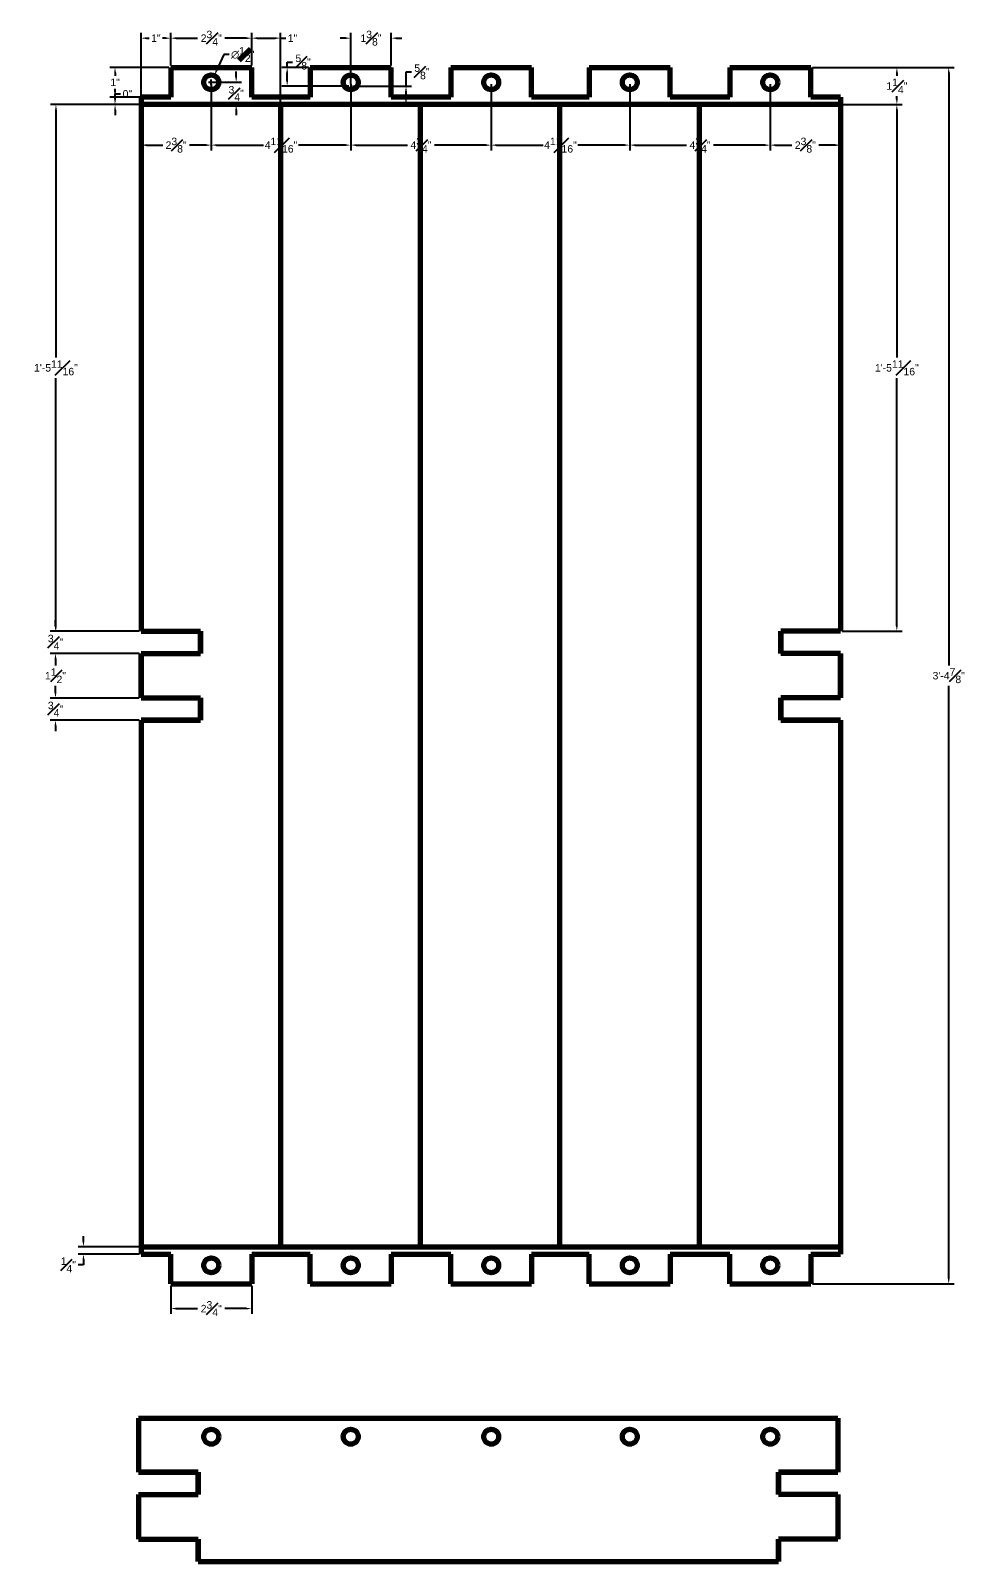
# Model space of a CAD drawing. Header units: inches. Extents: x 13 to 702, y 9 to 351.
# Drawn here: x 517.9 to 549.5, y 224.5 to 275.9 of the extents above; entities that cross this region are included whole.
import ezdxf

# ---------------------------------------------------------------- set-up
doc = ezdxf.new("R2010")
doc.units = ezdxf.units.IN
doc.header["$MEASUREMENT"] = 0
doc.layers.get('0').update_dxf_attribs({"lineweight": 70, "true_color": 0xc2ced6})
doc.layers.add('Dim', color=5, linetype='Continuous')
doc.styles.get("Standard").update_dxf_attribs({"font": 'Arial.ttf'})
doc.dimstyles.new('AnnotativeNickStandard', dxfattribs={"dimscale": 6, "dimtxt": 0.25, "dimasz": 0.18, "dimexe": 0.18, "dimexo": 0.0625, "dimgap": 0.09, "dimtad": 0, "dimtih": 1, "dimtoh": 1, "dimdec": 4, "dimrnd": 0.03125, "dimzin": 0, "dimdsep": 46, "dimlunit": 4, "dimtxsty": 'Standard', "dimcen": 0.09, "dimaunit": 1, "dimadec": 0, "dimazin": 0, "dimtfac": 1, "dimtdec": 4, "dimtofl": 0, "dimtmove": 0, "dimatfit": 3, "dimfxl": 1, "dimfrac": 1, "dimtolj": 1, "dimtzin": 0, "dimarcsym": 0})

# ---------------------------------------------------------------- blocks, each defined once
blk = doc.blocks.new('*D128')
at = {"layer": 'Defpoints', "color": 0, "transparency": 16777216}
for p in [(522.659, 275.687), (522.659, 274.704), (521.659, 273.454)]:
    blk.add_point(p, dxfattribs=at)
at = {"layer": 'Dim', "color": 0, "lineweight": -2, "transparency": 16777216}
for p, q in [((521.659, 273.516), (521.659, 275.867)), ((522.659, 274.766), (522.659, 275.867)), ((521.839, 275.687), (521.936, 275.687)), ((522.479, 275.687), (522.382, 275.687))]:
    blk.add_line(p, q, dxfattribs=at)
at = {"layer": 'Dim', "color": 0, "transparency": 16777216}
for points in [[(521.839, 275.717), (521.839, 275.657), (521.659, 275.687)], [(522.479, 275.717), (522.479, 275.657), (522.659, 275.687)]]:
    blk.add_solid(points, dxfattribs=at)
at = {"layer": 'Dim', "color": 0, "transparency": 16777216, "insert": (522.159, 275.687), "char_height": 0.25, "attachment_point": 5}
blk.add_mtext('\\A1;1"', dxfattribs=at)
blk = doc.blocks.new('*D129')
at = {"layer": 'Defpoints', "color": 0, "transparency": 16777216}
for p in [(522.659, 274.704), (520.787, 273.704), (522.659, 273.704)]:
    blk.add_point(p, dxfattribs=at)
at = {"layer": 'Dim', "color": 0, "lineweight": -2, "transparency": 16777216}
for p, q in [((522.596, 274.704), (520.607, 274.704)), ((520.787, 274.524), (520.787, 274.419)), ((522.596, 273.704), (520.607, 273.704)), ((520.787, 273.884), (520.787, 273.989))]:
    blk.add_line(p, q, dxfattribs=at)
at = {"layer": 'Dim', "color": 0, "transparency": 16777216}
for points in [[(520.757, 274.524), (520.817, 274.524), (520.787, 274.704)], [(520.757, 273.884), (520.817, 273.884), (520.787, 273.704)]]:
    blk.add_solid(points, dxfattribs=at)
at = {"layer": 'Dim', "color": 0, "transparency": 16777216, "insert": (520.787, 274.204), "char_height": 0.25, "attachment_point": 5}
blk.add_mtext('\\A1;1"', dxfattribs=at)
blk = doc.blocks.new('*D130')
at = {"layer": 'Defpoints', "color": 0, "transparency": 16777216}
for p in [(525.377, 275.687), (522.659, 274.704), (525.377, 274.704)]:
    blk.add_point(p, dxfattribs=at)
at = {"layer": 'Dim', "color": 0, "lineweight": -2, "transparency": 16777216}
for p, q in [((522.659, 274.766), (522.659, 275.867)), ((525.377, 274.766), (525.377, 275.867)), ((522.839, 275.687), (523.562, 275.687)), ((525.197, 275.687), (524.474, 275.687))]:
    blk.add_line(p, q, dxfattribs=at)
at = {"layer": 'Dim', "color": 0, "transparency": 16777216}
for points in [[(522.839, 275.717), (522.839, 275.657), (522.659, 275.687)], [(525.197, 275.717), (525.197, 275.657), (525.377, 275.687)]]:
    blk.add_solid(points, dxfattribs=at)
at = {"layer": 'Dim', "color": 0, "transparency": 16777216, "insert": (524.018, 275.687), "char_height": 0.25, "attachment_point": 5}
blk.add_mtext('\\A1;2{\\H1.000000x;\\S3#4;}"', dxfattribs=at)
blk = doc.blocks.new('*D131')
at = {"layer": 'Defpoints', "color": 0, "transparency": 16777216}
for p in [(526.346, 275.687), (525.377, 274.704), (526.346, 273.454)]:
    blk.add_point(p, dxfattribs=at)
at = {"layer": 'Dim', "color": 0, "lineweight": -2, "transparency": 16777216}
for p, q in [((525.377, 274.766), (525.377, 275.867)), ((526.346, 273.516), (526.346, 275.867)), ((525.557, 275.687), (526.166, 275.687)), ((526.346, 275.687), (526.526, 275.687))]:
    blk.add_line(p, q, dxfattribs=at)
at = {"layer": 'Dim', "color": 0, "transparency": 16777216}
for points in [[(525.557, 275.717), (525.557, 275.657), (525.377, 275.687)], [(526.166, 275.717), (526.166, 275.657), (526.346, 275.687)]]:
    blk.add_solid(points, dxfattribs=at)
at = {"layer": 'Dim', "color": 0, "transparency": 16777216, "insert": (526.749, 275.687), "char_height": 0.25, "attachment_point": 5}
blk.add_mtext('\\A1;1"', dxfattribs=at)
blk = doc.blocks.new('*D132')
at = {"layer": 'Defpoints', "color": 0, "transparency": 16777216}
for p in [(530.065, 275.687), (530.065, 274.704), (528.705, 274.079)]:
    blk.add_point(p, dxfattribs=at)
at = {"layer": 'Dim', "color": 0, "lineweight": -2, "transparency": 16777216}
for p, q in [((528.705, 274.141), (528.705, 275.867)), ((530.065, 274.766), (530.065, 275.867)), ((528.525, 275.687), (528.345, 275.687)), ((530.245, 275.687), (530.425, 275.687))]:
    blk.add_line(p, q, dxfattribs=at)
at = {"layer": 'Dim', "color": 0, "transparency": 16777216}
for points in [[(528.525, 275.717), (528.525, 275.657), (528.705, 275.687)], [(530.245, 275.717), (530.245, 275.657), (530.065, 275.687)]]:
    blk.add_solid(points, dxfattribs=at)
at = {"layer": 'Dim', "color": 0, "transparency": 16777216, "insert": (529.385, 275.687), "char_height": 0.25, "attachment_point": 5}
blk.add_mtext('\\A1;1{\\H1.000000x;\\S3#8;}"', dxfattribs=at)
blk = doc.blocks.new('*D133')
at = {"layer": 'Defpoints', "color": 0, "transparency": 16777216}
for p in [(528.705, 274.079), (530.065, 273.454), (530.562, 273.454)]:
    blk.add_point(p, dxfattribs=at)
at = {"layer": 'Dim', "color": 0, "lineweight": -2, "transparency": 16777216}
for p, q in [((530.562, 274.079), (530.562, 274.556)), ((530.562, 274.556), (530.742, 274.556)), ((528.768, 274.079), (530.742, 274.079)), ((530.562, 273.634), (530.562, 273.899)), ((530.127, 273.454), (530.742, 273.454))]:
    blk.add_line(p, q, dxfattribs=at)
at = {"layer": 'Dim', "color": 0, "transparency": 16777216}
for points in [[(530.532, 273.899), (530.592, 273.899), (530.562, 274.079)], [(530.532, 273.634), (530.592, 273.634), (530.562, 273.454)]]:
    blk.add_solid(points, dxfattribs=at)
at = {"layer": 'Dim', "color": 0, "transparency": 16777216, "insert": (531.097, 274.556), "char_height": 0.25, "attachment_point": 5}
blk.add_mtext('\\A1;{\\H1.000000x;\\S5#8;}"', dxfattribs=at)
blk = doc.blocks.new('*D134')
at = {"layer": 'Defpoints', "color": 0, "transparency": 16777216}
for p in [(526.569, 274.704), (527.346, 274.704), (528.705, 274.079)]:
    blk.add_point(p, dxfattribs=at)
at = {"layer": 'Dim', "color": 0, "lineweight": -2, "transparency": 16777216}
for p, q in [((527.284, 274.704), (526.389, 274.704)), ((526.569, 274.704), (526.569, 274.884)), ((526.569, 274.884), (526.749, 274.884)), ((526.569, 274.259), (526.569, 274.524)), ((528.643, 274.079), (526.389, 274.079))]:
    blk.add_line(p, q, dxfattribs=at)
at = {"layer": 'Dim', "color": 0, "transparency": 16777216}
for points in [[(526.539, 274.524), (526.599, 274.524), (526.569, 274.704)], [(526.539, 274.259), (526.599, 274.259), (526.569, 274.079)]]:
    blk.add_solid(points, dxfattribs=at)
at = {"layer": 'Dim', "color": 0, "transparency": 16777216, "insert": (527.104, 274.884), "char_height": 0.25, "attachment_point": 5}
blk.add_mtext('\\A1;{\\H1.000000x;\\S5#8;}"', dxfattribs=at)
blk = doc.blocks.new('*D136')
at = {"layer": 'Defpoints', "color": 0, "transparency": 16777216}
for p in [(544.159, 274.704), (544.159, 233.829), (548.796, 233.829)]:
    blk.add_point(p, dxfattribs=at)
at = {"layer": 'Dim', "color": 0, "lineweight": -2, "transparency": 16777216}
for p, q in [((544.221, 274.704), (548.976, 274.704)), ((548.796, 274.524), (548.796, 254.607)), ((548.796, 234.009), (548.796, 253.926)), ((544.221, 233.829), (548.976, 233.829))]:
    blk.add_line(p, q, dxfattribs=at)
at = {"layer": 'Dim', "color": 0, "transparency": 16777216}
for points in [[(548.766, 274.524), (548.826, 274.524), (548.796, 274.704)], [(548.766, 234.009), (548.826, 234.009), (548.796, 233.829)]]:
    blk.add_solid(points, dxfattribs=at)
at = {"layer": 'Dim', "color": 0, "transparency": 16777216, "insert": (548.796, 254.266), "char_height": 0.25, "attachment_point": 5}
blk.add_mtext('\\A1;3\'-4{\\H1.000000x;\\S7#8;}"', dxfattribs=at)
blk = doc.blocks.new('*D138')
at = {"layer": 'Defpoints', "color": 0, "transparency": 16777216}
for p in [(520.787, 273.454), (521.659, 273.454), (521.659, 273.454)]:
    blk.add_point(p, dxfattribs=at)
at = {"layer": 'Dim', "color": 0, "lineweight": -2, "transparency": 16777216}
for p, q in [((520.787, 273.634), (520.787, 273.814)), ((520.787, 273.814), (520.967, 273.814)), ((521.596, 273.454), (520.607, 273.454)), ((521.596, 273.454), (520.607, 273.454)), ((520.787, 273.274), (520.787, 273.094))]:
    blk.add_line(p, q, dxfattribs=at)
at = {"layer": 'Dim', "color": 0, "transparency": 16777216}
for points in [[(520.757, 273.634), (520.817, 273.634), (520.787, 273.454)], [(520.757, 273.274), (520.817, 273.274), (520.787, 273.454)]]:
    blk.add_solid(points, dxfattribs=at)
at = {"layer": 'Dim', "color": 0, "transparency": 16777216, "insert": (521.2, 273.814), "char_height": 0.25, "attachment_point": 5}
blk.add_mtext('\\A1;0"', dxfattribs=at)
blk = doc.blocks.new('*D141')
at = {"layer": 'Defpoints', "color": 0, "transparency": 16777216}
for p in [(524.018, 274.204), (524.018, 273.454), (524.856, 273.454)]:
    blk.add_point(p, dxfattribs=at)
at = {"layer": 'Dim', "color": 0, "lineweight": -2, "transparency": 16777216}
for p, q in [((524.08, 274.204), (525.036, 274.204)), ((524.856, 274.384), (524.856, 274.564)), ((524.08, 273.454), (525.036, 273.454)), ((524.856, 273.274), (524.856, 273.094))]:
    blk.add_line(p, q, dxfattribs=at)
at = {"layer": 'Dim', "color": 0, "transparency": 16777216}
for points in [[(524.826, 274.384), (524.886, 274.384), (524.856, 274.204)], [(524.826, 273.274), (524.886, 273.274), (524.856, 273.454)]]:
    blk.add_solid(points, dxfattribs=at)
at = {"layer": 'Dim', "color": 0, "transparency": 16777216, "insert": (524.856, 273.829), "char_height": 0.25, "attachment_point": 5}
blk.add_mtext('\\A1;{\\H1.000000x;\\S3#4;}"', dxfattribs=at)
blk = doc.blocks.new('*D142')
at = {"layer": 'Defpoints', "color": 0, "transparency": 16777216}
for p in [(524.018, 274.204), (521.659, 273.454), (524.018, 272.093)]:
    blk.add_point(p, dxfattribs=at)
at = {"layer": 'Dim', "color": 0, "lineweight": -2, "transparency": 16777216}
for p, q in [((524.018, 274.141), (524.018, 271.913)), ((521.659, 273.391), (521.659, 271.913)), ((521.839, 272.093), (522.389, 272.093)), ((523.838, 272.093), (523.287, 272.093))]:
    blk.add_line(p, q, dxfattribs=at)
at = {"layer": 'Dim', "color": 0, "transparency": 16777216}
for points in [[(521.839, 272.123), (521.839, 272.063), (521.659, 272.093)], [(523.838, 272.123), (523.838, 272.063), (524.018, 272.093)]]:
    blk.add_solid(points, dxfattribs=at)
at = {"layer": 'Dim', "color": 0, "transparency": 16777216, "insert": (522.838, 272.093), "char_height": 0.25, "attachment_point": 5}
blk.add_mtext('\\A1;2{\\H1.000000x;\\S3#8;}"', dxfattribs=at)
blk = doc.blocks.new('*D143')
at = {"layer": 'Defpoints', "color": 0, "transparency": 16777216}
for p in [(524.018, 274.204), (528.705, 274.204), (528.705, 272.093)]:
    blk.add_point(p, dxfattribs=at)
at = {"layer": 'Dim', "color": 0, "lineweight": -2, "transparency": 16777216}
for p, q in [((524.018, 274.141), (524.018, 271.913)), ((528.705, 274.141), (528.705, 271.913)), ((524.198, 272.093), (525.775, 272.093)), ((528.525, 272.093), (526.949, 272.093))]:
    blk.add_line(p, q, dxfattribs=at)
at = {"layer": 'Dim', "color": 0, "transparency": 16777216}
for points in [[(524.198, 272.123), (524.198, 272.063), (524.018, 272.093)], [(528.525, 272.123), (528.525, 272.063), (528.705, 272.093)]]:
    blk.add_solid(points, dxfattribs=at)
at = {"layer": 'Dim', "color": 0, "transparency": 16777216, "insert": (526.362, 272.093), "char_height": 0.25, "attachment_point": 5}
blk.add_mtext('\\A1;4{\\H1.000000x;\\S11#16;}"', dxfattribs=at)
blk = doc.blocks.new('*D144')
at = {"layer": 'Defpoints', "color": 0, "transparency": 16777216}
for p in [(528.705, 274.204), (533.424, 274.204), (533.424, 272.093)]:
    blk.add_point(p, dxfattribs=at)
at = {"layer": 'Dim', "color": 0, "lineweight": -2, "transparency": 16777216}
for p, q in [((528.705, 274.141), (528.705, 271.913)), ((533.424, 274.141), (533.424, 271.913)), ((528.885, 272.093), (530.607, 272.093)), ((533.244, 272.093), (531.522, 272.093))]:
    blk.add_line(p, q, dxfattribs=at)
at = {"layer": 'Dim', "color": 0, "transparency": 16777216}
for points in [[(528.885, 272.123), (528.885, 272.063), (528.705, 272.093)], [(533.244, 272.123), (533.244, 272.063), (533.424, 272.093)]]:
    blk.add_solid(points, dxfattribs=at)
at = {"layer": 'Dim', "color": 0, "transparency": 16777216, "insert": (531.065, 272.093), "char_height": 0.25, "attachment_point": 5}
blk.add_mtext('\\A1;4{\\H1.000000x;\\S3#4;}"', dxfattribs=at)
blk = doc.blocks.new('*D145')
at = {"layer": 'Defpoints', "color": 0, "transparency": 16777216}
for p in [(533.424, 274.204), (538.08, 274.204), (538.08, 272.093)]:
    blk.add_point(p, dxfattribs=at)
at = {"layer": 'Dim', "color": 0, "lineweight": -2, "transparency": 16777216}
for p, q in [((533.424, 274.141), (533.424, 271.913)), ((538.08, 274.141), (538.08, 271.913)), ((533.604, 272.093), (535.165, 272.093)), ((537.9, 272.093), (536.339, 272.093))]:
    blk.add_line(p, q, dxfattribs=at)
at = {"layer": 'Dim', "color": 0, "transparency": 16777216}
for points in [[(533.604, 272.123), (533.604, 272.063), (533.424, 272.093)], [(537.9, 272.123), (537.9, 272.063), (538.08, 272.093)]]:
    blk.add_solid(points, dxfattribs=at)
at = {"layer": 'Dim', "color": 0, "transparency": 16777216, "insert": (535.752, 272.093), "char_height": 0.25, "attachment_point": 5}
blk.add_mtext('\\A1;4{\\H1.000000x;\\S11#16;}"', dxfattribs=at)
blk = doc.blocks.new('*D146')
at = {"layer": 'Defpoints', "color": 0, "transparency": 16777216}
for p in [(538.08, 274.204), (542.799, 274.204), (542.799, 272.093)]:
    blk.add_point(p, dxfattribs=at)
at = {"layer": 'Dim', "color": 0, "lineweight": -2, "transparency": 16777216}
for p, q in [((538.08, 274.141), (538.08, 271.913)), ((542.799, 274.141), (542.799, 271.913)), ((538.26, 272.093), (539.982, 272.093)), ((542.619, 272.093), (540.897, 272.093))]:
    blk.add_line(p, q, dxfattribs=at)
at = {"layer": 'Dim', "color": 0, "transparency": 16777216}
for points in [[(538.26, 272.123), (538.26, 272.063), (538.08, 272.093)], [(542.619, 272.123), (542.619, 272.063), (542.799, 272.093)]]:
    blk.add_solid(points, dxfattribs=at)
at = {"layer": 'Dim', "color": 0, "transparency": 16777216, "insert": (540.44, 272.093), "char_height": 0.25, "attachment_point": 5}
blk.add_mtext('\\A1;4{\\H1.000000x;\\S3#4;}"', dxfattribs=at)
blk = doc.blocks.new('*D147')
at = {"layer": 'Defpoints', "color": 0, "transparency": 16777216}
for p in [(542.799, 274.204), (545.159, 273.454), (545.159, 272.093)]:
    blk.add_point(p, dxfattribs=at)
at = {"layer": 'Dim', "color": 0, "lineweight": -2, "transparency": 16777216}
for p, q in [((542.799, 274.141), (542.799, 271.913)), ((545.159, 273.391), (545.159, 271.913)), ((542.979, 272.093), (543.53, 272.093)), ((544.979, 272.093), (544.428, 272.093))]:
    blk.add_line(p, q, dxfattribs=at)
at = {"layer": 'Dim', "color": 0, "transparency": 16777216}
for points in [[(542.979, 272.123), (542.979, 272.063), (542.799, 272.093)], [(544.979, 272.123), (544.979, 272.063), (545.159, 272.093)]]:
    blk.add_solid(points, dxfattribs=at)
at = {"layer": 'Dim', "color": 0, "transparency": 16777216, "insert": (543.979, 272.093), "char_height": 0.25, "attachment_point": 5}
blk.add_mtext('\\A1;2{\\H1.000000x;\\S3#8;}"', dxfattribs=at)
blk = doc.blocks.new('*D152')
at = {"layer": 'Defpoints', "color": 0, "transparency": 16777216}
for p in [(521.659, 255.766), (518.785, 255.016), (521.659, 255.016)]:
    blk.add_point(p, dxfattribs=at)
at = {"layer": 'Dim', "color": 0, "lineweight": -2, "transparency": 16777216}
for p, q in [((521.596, 255.766), (518.605, 255.766)), ((518.785, 255.946), (518.785, 256.126)), ((521.596, 255.016), (518.605, 255.016)), ((518.785, 254.836), (518.785, 254.656))]:
    blk.add_line(p, q, dxfattribs=at)
at = {"layer": 'Dim', "color": 0, "transparency": 16777216}
for points in [[(518.755, 255.946), (518.815, 255.946), (518.785, 255.766)], [(518.755, 254.836), (518.815, 254.836), (518.785, 255.016)]]:
    blk.add_solid(points, dxfattribs=at)
at = {"layer": 'Dim', "color": 0, "transparency": 16777216, "insert": (518.785, 255.391), "char_height": 0.25, "attachment_point": 5}
blk.add_mtext('\\A1;{\\H1.000000x;\\S3#4;}"', dxfattribs=at)
blk = doc.blocks.new('*D153')
at = {"layer": 'Defpoints', "color": 0, "transparency": 16777216}
for p in [(521.659, 255.016), (518.785, 253.516), (521.659, 253.516)]:
    blk.add_point(p, dxfattribs=at)
at = {"layer": 'Dim', "color": 0, "lineweight": -2, "transparency": 16777216}
for p, q in [((521.596, 255.016), (518.605, 255.016)), ((518.785, 254.836), (518.785, 254.605)), ((518.785, 253.696), (518.785, 253.927)), ((521.596, 253.516), (518.605, 253.516))]:
    blk.add_line(p, q, dxfattribs=at)
at = {"layer": 'Dim', "color": 0, "transparency": 16777216}
for points in [[(518.755, 254.836), (518.815, 254.836), (518.785, 255.016)], [(518.755, 253.696), (518.815, 253.696), (518.785, 253.516)]]:
    blk.add_solid(points, dxfattribs=at)
at = {"layer": 'Dim', "color": 0, "transparency": 16777216, "insert": (518.785, 254.266), "char_height": 0.25, "attachment_point": 5}
blk.add_mtext('\\A1;1{\\H1.000000x;\\S1#2;}"', dxfattribs=at)
blk = doc.blocks.new('*D154')
at = {"layer": 'Defpoints', "color": 0, "transparency": 16777216}
for p in [(521.659, 253.516), (518.785, 252.766), (521.659, 252.766)]:
    blk.add_point(p, dxfattribs=at)
at = {"layer": 'Dim', "color": 0, "lineweight": -2, "transparency": 16777216}
for p, q in [((518.785, 253.696), (518.785, 253.876)), ((521.596, 253.516), (518.605, 253.516)), ((521.596, 252.766), (518.605, 252.766)), ((518.785, 252.586), (518.785, 252.406))]:
    blk.add_line(p, q, dxfattribs=at)
at = {"layer": 'Dim', "color": 0, "transparency": 16777216}
for points in [[(518.755, 253.696), (518.815, 253.696), (518.785, 253.516)], [(518.755, 252.586), (518.815, 252.586), (518.785, 252.766)]]:
    blk.add_solid(points, dxfattribs=at)
at = {"layer": 'Dim', "color": 0, "transparency": 16777216, "insert": (518.785, 253.141), "char_height": 0.25, "attachment_point": 5}
blk.add_mtext('\\A1;{\\H1.000000x;\\S3#4;}"', dxfattribs=at)
blk = doc.blocks.new('*D155')
at = {"layer": 'Defpoints', "color": 0, "transparency": 16777216}
for p in [(521.659, 273.454), (518.8, 255.766), (521.659, 255.766)]:
    blk.add_point(p, dxfattribs=at)
at = {"layer": 'Dim', "color": 0, "lineweight": -2, "transparency": 16777216}
for p, q in [((521.596, 273.454), (518.62, 273.454)), ((518.8, 273.274), (518.8, 264.953)), ((518.8, 255.946), (518.8, 264.268)), ((521.596, 255.766), (518.62, 255.766))]:
    blk.add_line(p, q, dxfattribs=at)
at = {"layer": 'Dim', "color": 0, "transparency": 16777216}
for points in [[(518.77, 273.274), (518.83, 273.274), (518.8, 273.454)], [(518.77, 255.946), (518.83, 255.946), (518.8, 255.766)]]:
    blk.add_solid(points, dxfattribs=at)
at = {"layer": 'Dim', "color": 0, "transparency": 16777216, "insert": (518.8, 264.61), "char_height": 0.25, "attachment_point": 5}
blk.add_mtext('\\A1;1\'-5{\\H1.000000x;\\S11#16;}"', dxfattribs=at)
blk = doc.blocks.new('*D156')
at = {"layer": 'Defpoints', "color": 0, "transparency": 16777216}
for p in [(545.159, 273.454), (545.159, 255.766), (547.053, 255.766)]:
    blk.add_point(p, dxfattribs=at)
at = {"layer": 'Dim', "color": 0, "lineweight": -2, "transparency": 16777216}
for p, q in [((545.221, 273.454), (547.233, 273.454)), ((547.053, 273.274), (547.053, 264.953)), ((547.053, 255.946), (547.053, 264.268)), ((545.221, 255.766), (547.233, 255.766))]:
    blk.add_line(p, q, dxfattribs=at)
at = {"layer": 'Dim', "color": 0, "transparency": 16777216}
for points in [[(547.023, 273.274), (547.083, 273.274), (547.053, 273.454)], [(547.023, 255.946), (547.083, 255.946), (547.053, 255.766)]]:
    blk.add_solid(points, dxfattribs=at)
at = {"layer": 'Dim', "color": 0, "transparency": 16777216, "insert": (547.053, 264.61), "char_height": 0.25, "attachment_point": 5}
blk.add_mtext('\\A1;1\'-5{\\H1.000000x;\\S11#16;}"', dxfattribs=at)
blk = doc.blocks.new('*D163')
at = {"layer": 'Defpoints', "color": 0, "transparency": 16777216}
for p in [(544.159, 274.704), (545.159, 273.454), (547.054, 273.454)]:
    blk.add_point(p, dxfattribs=at)
at = {"layer": 'Dim', "color": 0, "lineweight": -2, "transparency": 16777216}
for p, q in [((544.221, 274.704), (547.234, 274.704)), ((547.054, 274.524), (547.054, 274.416)), ((547.054, 273.634), (547.054, 273.742)), ((545.221, 273.454), (547.234, 273.454))]:
    blk.add_line(p, q, dxfattribs=at)
at = {"layer": 'Dim', "color": 0, "transparency": 16777216}
for points in [[(547.024, 274.524), (547.084, 274.524), (547.054, 274.704)], [(547.024, 273.634), (547.084, 273.634), (547.054, 273.454)]]:
    blk.add_solid(points, dxfattribs=at)
at = {"layer": 'Dim', "color": 0, "transparency": 16777216, "insert": (547.054, 274.079), "char_height": 0.25, "attachment_point": 5}
blk.add_mtext('\\A1;1{\\H1.000000x;\\S1#4;}"', dxfattribs=at)
blk = doc.blocks.new('*D179')
at = {"layer": 'Defpoints', "color": 0, "transparency": 16777216}
for p in [(522.659, 233.829), (525.377, 233.829), (525.377, 233)]:
    blk.add_point(p, dxfattribs=at)
at = {"layer": 'Dim', "color": 0, "lineweight": -2, "transparency": 16777216}
for p, q in [((522.659, 233.766), (522.659, 232.82)), ((525.377, 233.766), (525.377, 232.82)), ((522.839, 233), (523.562, 233)), ((525.197, 233), (524.474, 233))]:
    blk.add_line(p, q, dxfattribs=at)
at = {"layer": 'Dim', "color": 0, "transparency": 16777216}
for points in [[(522.839, 233.03), (522.839, 232.97), (522.659, 233)], [(525.197, 233.03), (525.197, 232.97), (525.377, 233)]]:
    blk.add_solid(points, dxfattribs=at)
at = {"layer": 'Dim', "color": 0, "transparency": 16777216, "insert": (524.018, 233), "char_height": 0.25, "attachment_point": 5}
blk.add_mtext('\\A1;2{\\H1.000000x;\\S3#4;}"', dxfattribs=at)
blk = doc.blocks.new('*D187')
at = {"layer": 'Defpoints', "color": 0, "transparency": 16777216}
for p in [(521.659, 235.079), (519.725, 234.829), (521.659, 234.829)]:
    blk.add_point(p, dxfattribs=at)
at = {"layer": 'Dim', "color": 0, "lineweight": -2, "transparency": 16777216}
for p, q in [((521.596, 235.079), (519.545, 235.079)), ((519.725, 235.259), (519.725, 235.439)), ((521.596, 234.829), (519.545, 234.829)), ((519.725, 234.649), (519.725, 234.469)), ((519.725, 234.469), (519.545, 234.469))]:
    blk.add_line(p, q, dxfattribs=at)
at = {"layer": 'Dim', "color": 0, "transparency": 16777216}
for points in [[(519.695, 235.259), (519.755, 235.259), (519.725, 235.079)], [(519.695, 234.649), (519.755, 234.649), (519.725, 234.829)]]:
    blk.add_solid(points, dxfattribs=at)
at = {"layer": 'Dim', "color": 0, "transparency": 16777216, "insert": (519.217, 234.469), "char_height": 0.25, "attachment_point": 5}
blk.add_mtext('\\A1;{\\H1.000000x;\\S1#4;}"', dxfattribs=at)
blk = doc.blocks.new('*D188')
at = {"color": 0, "lineweight": -2, "transparency": 16777216}
for p, q in [((524.445, 275.139), (524.197, 274.595)), ((524.625, 275.139), (524.445, 275.139)), ((523.928, 274.204), (524.108, 274.204)), ((524.018, 274.114), (524.018, 274.294))]:
    blk.add_line(p, q, dxfattribs=at)
at = {"color": 0, "transparency": 16777216}
blk.add_solid([(524.169, 274.607), (524.224, 274.583), (524.122, 274.431)], dxfattribs=at)
at = {"layer": 'Defpoints', "color": 0, "transparency": 16777216}
for p in [(524.122, 274.431), (523.914, 273.977)]:
    blk.add_point(p, dxfattribs=at)
at = {"color": 0, "transparency": 16777216, "insert": (525.077, 275.139), "char_height": 0.25, "attachment_point": 5}
blk.add_mtext('\\A1;∅{\\H1.000000x;\\S1#2;}"', dxfattribs=at)

msp = doc.modelspace()

# ---------------------------------------------------------------- linework, layer by layer
for p, q in [((522.65857, 274.70389), (525.37732, 274.70389)), ((522.65857, 274.70389), (522.65857, 273.70389)), ((525.37732, 273.70389), (525.37732, 274.70389)), ((527.34607, 274.70389), (527.34607, 273.70389)), ((527.34607, 274.70389), (530.06482, 274.70389)), ((530.06482, 273.70389), (530.06482, 274.70389)), ((532.06482, 274.70389), (532.06482, 273.70389)), ((532.06482, 274.70389), (534.78357, 274.70389)), ((534.78357, 273.70389), (534.78357, 274.70389)), ((536.72107, 274.70389), (536.72107, 273.70389)), ((536.72107, 274.70389), (539.43982, 274.70389)), ((539.43982, 273.70389), (539.43982, 274.70389)), ((541.43982, 274.70389), (541.43982, 273.70389)), ((541.43982, 274.70389), (544.15857, 274.70389)), ((544.15857, 273.70389), (544.15857, 274.70389)), ((522.65857, 273.70389), (521.65857, 273.70389)), ((521.65857, 273.70389), (521.65857, 273.45389)), ((527.34607, 273.70389), (525.37732, 273.70389)), ((532.06482, 273.70389), (530.06482, 273.70389)), ((536.72107, 273.70389), (534.78357, 273.70389)), ((541.43982, 273.70389), (539.43982, 273.70389)), ((545.15857, 273.70389), (544.15857, 273.70389)), ((545.15857, 273.70389), (545.15857, 273.45389)), ((521.65857, 273.45389), (521.65857, 255.76639)), ((545.15857, 273.45389), (521.65857, 273.45389)), ((521.65857, 273.45389), (521.65857, 255.76639)), ((526.34607, 273.45389), (526.34607, 235.07889)), ((531.03357, 273.45389), (531.03357, 235.07889)), ((535.72107, 273.45389), (535.72107, 235.07889)), ((540.40857, 273.45389), (540.40857, 235.07889)), ((545.15857, 273.45389), (545.15857, 255.76639)), ((521.65857, 255.76639), (523.65857, 255.76639)), ((521.65857, 255.76639), (523.65857, 255.76639)), ((523.65857, 255.01639), (523.65857, 255.76639)), ((523.65857, 255.76639), (523.65857, 255.01639)), ((543.15857, 255.01639), (543.15857, 255.76639)), ((545.15857, 255.76639), (543.15857, 255.76639)), ((543.15857, 255.76639), (543.15857, 255.01639)), ((545.15857, 255.76639), (543.15857, 255.76639)), ((521.65857, 253.51639), (521.65857, 255.01639)), ((521.65857, 255.01639), (523.65857, 255.01639)), ((521.65857, 255.01639), (521.65857, 253.51639)), ((521.65857, 255.01639), (521.65857, 253.51639)), ((545.15857, 255.01639), (543.15857, 255.01639)), ((545.15857, 255.01639), (545.15857, 253.51639)), ((545.15857, 255.01639), (545.15857, 253.51639)), ((545.15857, 253.51639), (545.15857, 255.01639)), ((545.15857, 255.01639), (545.15857, 253.51639)), ((545.15857, 255.01639), (545.15857, 253.51639)), ((521.65857, 253.51639), (523.65857, 253.51639)), ((523.65857, 252.76639), (523.65857, 253.51639)), ((523.65857, 253.51639), (523.65857, 252.76639)), ((543.15857, 252.76639), (543.15857, 253.51639)), ((543.15857, 253.51639), (543.15857, 252.76639)), ((545.15857, 253.51639), (543.15857, 253.51639)), ((523.65857, 252.76639), (521.65857, 252.76639)), ((521.65857, 252.76639), (523.65857, 252.76639)), ((521.65857, 252.76639), (521.65857, 234.82889)), ((521.65857, 252.76639), (521.65857, 246.92152)), ((543.15857, 252.76639), (545.15857, 252.76639)), ((545.15857, 252.76639), (543.15857, 252.76639)), ((545.15857, 252.76639), (545.15857, 234.82889)), ((545.15857, 252.76639), (545.15857, 246.92152)), ((521.65857, 235.07889), (545.15857, 235.07889)), ((521.65857, 234.82889), (522.65857, 234.82889)), ((522.65857, 233.82889), (522.65857, 234.82889)), ((525.37732, 234.82889), (525.37732, 233.82889)), ((525.37732, 234.82889), (527.34607, 234.82889)), ((527.34607, 233.82889), (527.34607, 234.82889)), ((530.06482, 234.82889), (530.06482, 233.82889)), ((530.06482, 234.82889), (532.06482, 234.82889)), ((532.06482, 233.82889), (532.06482, 234.82889)), ((534.78357, 234.82889), (534.78357, 233.82889)), ((534.78357, 234.82889), (536.72107, 234.82889)), ((536.72107, 233.82889), (536.72107, 234.82889)), ((539.43982, 234.82889), (539.43982, 233.82889)), ((539.43982, 234.82889), (541.43982, 234.82889)), ((541.43982, 233.82889), (541.43982, 234.82889)), ((544.15857, 234.82889), (544.15857, 233.82889)), ((544.15857, 234.82889), (545.15857, 234.82889)), ((522.65857, 233.82889), (525.37732, 233.82889)), ((527.34607, 233.82889), (530.06482, 233.82889)), ((532.06482, 233.82889), (534.78357, 233.82889)), ((536.72107, 233.82889), (539.43982, 233.82889)), ((541.43982, 233.82889), (544.15857, 233.82889)), ((521.57426, 229.31858), (521.57426, 227.50608)), ((521.57426, 229.31858), (545.07426, 229.31858)), ((545.07426, 229.31858), (545.07426, 227.50608)), ((521.57426, 227.50608), (523.57426, 227.50608)), ((523.57426, 227.50608), (521.57426, 227.50608)), ((523.57426, 227.50608), (523.57426, 226.75608)), ((523.57426, 226.75608), (523.57426, 227.50608)), ((545.07426, 227.50608), (543.07426, 227.50608)), ((543.07426, 227.50608), (543.07426, 226.75608)), ((543.07426, 226.75608), (543.07426, 227.50608)), ((543.07426, 227.50608), (545.07426, 227.50608)), ((521.57426, 226.75608), (523.57426, 226.75608)), ((521.57426, 226.75608), (521.57426, 225.25608)), ((545.07426, 226.75608), (543.07426, 226.75608)), ((545.07426, 226.75608), (545.07426, 225.25608)), ((521.57426, 225.25608), (523.57426, 225.25608)), ((523.57426, 225.25608), (523.57426, 224.50608)), ((523.57426, 224.50608), (523.57426, 225.25608)), ((545.07426, 225.25608), (543.07426, 225.25608)), ((543.07426, 225.25608), (543.07426, 224.50608)), ((543.07426, 224.50608), (543.07426, 225.25608)), ((523.57426, 224.50608), (543.07426, 224.50608))]:
    msp.add_line(p, q)
for centre in [(524.01795, 274.20389), (528.70545, 274.20389), (533.4242, 274.20389), (538.08045, 274.20389), (542.7992, 274.20389), (524.01795, 234.45389), (528.70545, 234.45389), (533.4242, 234.45389), (538.08045, 234.45389), (542.7992, 234.45389), (524.01795, 228.69358), (528.70545, 228.69358), (533.4242, 228.69358), (538.08045, 228.69358), (542.7992, 228.69358)]:
    msp.add_circle(centre, 0.25)

# ---------------------------------------------------------------- dimensions: what is measured, and where the dimension line sits
dim = msp.add_diameter_dim_2p(p1=(523.91403, 273.97651), p2=(524.12186, 274.43127), dimstyle='AnnotativeNickStandard')
dim.commit()
dim.dimension.update_dxf_attribs({"geometry": '*D188', "text_midpoint": (525.07741, 275.13865), "dimtype": 163})
at = {"layer": 'Dim'}
for base, p1, p2, picture, middle in [((522.65857, 275.68674), (521.65857, 273.45389), (522.65857, 274.70389), '*D128', (522.15857, 275.68674)), ((525.3773214503, 275.6867400957), (522.6585714503, 274.7038908002), (525.3773214503, 274.7038908002), '*D130', (524.0179464503, 275.6867400957)), ((526.3460714503, 275.6867400957), (525.3773214503, 274.7038908002), (526.3460714503, 273.4538908002), '*D131', (526.7490864571, 275.6867400957)), ((530.06482, 275.68674), (528.70545, 274.07889), (530.06482, 274.70389), '*D132', (529.38513, 275.68674)), ((524.01795, 272.09273), (521.65857, 273.45389), (524.01795, 274.20389), '*D142', (522.83826, 272.09273)), ((528.70545, 272.09273), (524.01795, 274.20389), (528.70545, 274.20389), '*D143', (526.3617, 272.09273)), ((533.4241964503, 272.0927251561), (528.7054464503, 274.2038908002), (533.4241964503, 274.2038908002), '*D144', (531.0648214503, 272.0927251561)), ((538.0804464503, 272.0927251561), (533.4241964503, 274.2038908002), (538.0804464503, 274.2038908002), '*D145', (535.7523214503, 272.0927251561)), ((542.7991964503, 272.0927251561), (538.0804464503, 274.2038908002), (542.7991964503, 274.2038908002), '*D146', (540.4398214503, 272.0927251561)), ((545.15857, 272.09273), (542.7992, 274.20389), (545.15857, 273.45389), '*D147', (543.97888, 272.09273)), ((525.3773214503, 233), (522.6585714503, 233.8288908002), (525.3773214503, 233.8288908002), '*D179', (524.0179464503, 233))]:
    dim = msp.add_linear_dim(base=base, p1=p1, p2=p2, dimstyle='AnnotativeNickStandard', dxfattribs=at)
    dim.commit()
    dim.dimension.update_dxf_attribs({"geometry": picture, "text_midpoint": middle})
for base, p1, p2, picture, middle in [((520.78712, 273.70389), (522.65857, 274.70389), (522.65857, 273.70389), '*D129', (520.78712, 274.20389)), ((526.56933, 274.70389), (528.70545, 274.07889), (527.34607, 274.70389), '*D134', (527.10439, 274.88389)), ((548.79624, 233.82889), (544.15857, 274.70389), (544.15857, 233.82889), '*D136', (548.79624, 254.26639)), ((547.05431, 273.45389), (544.15857, 274.70389), (545.15857, 273.45389), '*D163', (547.05431, 274.07889)), ((524.85642, 273.45389), (524.01795, 274.20389), (524.01795, 273.45389), '*D141', (524.85642, 273.82889)), ((520.7871192655, 273.4538908002), (521.6585714503, 273.4538908002), (521.6585714503, 273.4538908002), '*D138', (521.200366196, 273.8138908002)), ((518.79955, 255.76639), (521.65857, 273.45389), (521.65857, 255.76639), '*D155', (518.79955, 264.61014)), ((547.05339, 255.76639), (545.15857, 273.45389), (545.15857, 255.76639), '*D156', (547.05339, 264.61014)), ((518.78455, 255.01639), (521.65857, 255.76639), (521.65857, 255.01639), '*D152', (518.78455, 255.39139)), ((518.78455, 253.51639), (521.65857, 255.01639), (521.65857, 253.51639), '*D153', (518.78455, 254.26639)), ((518.78455, 252.76639), (521.65857, 253.51639), (521.65857, 252.76639), '*D154', (518.78455, 253.14139)), ((519.72496, 234.82889), (521.65857, 235.07889), (521.65857, 234.82889), '*D187', (519.21718, 234.46889))]:
    dim = msp.add_linear_dim(base=base, p1=p1, p2=p2, angle=90, dimstyle='AnnotativeNickStandard', dxfattribs=at)
    dim.commit()
    dim.dimension.update_dxf_attribs({"geometry": picture, "text_midpoint": middle})
dim = msp.add_linear_dim(base=(530.56191, 273.45389), p1=(528.70545, 274.07889), p2=(530.06482, 273.45389), angle=90, dimstyle='AnnotativeNickStandard', dxfattribs=at)
dim.commit()
dim.dimension.update_dxf_attribs({"geometry": '*D133', "text_midpoint": (531.09698, 274.55566), "dimtype": 160})

doc.saveas('drawing.dxf')
